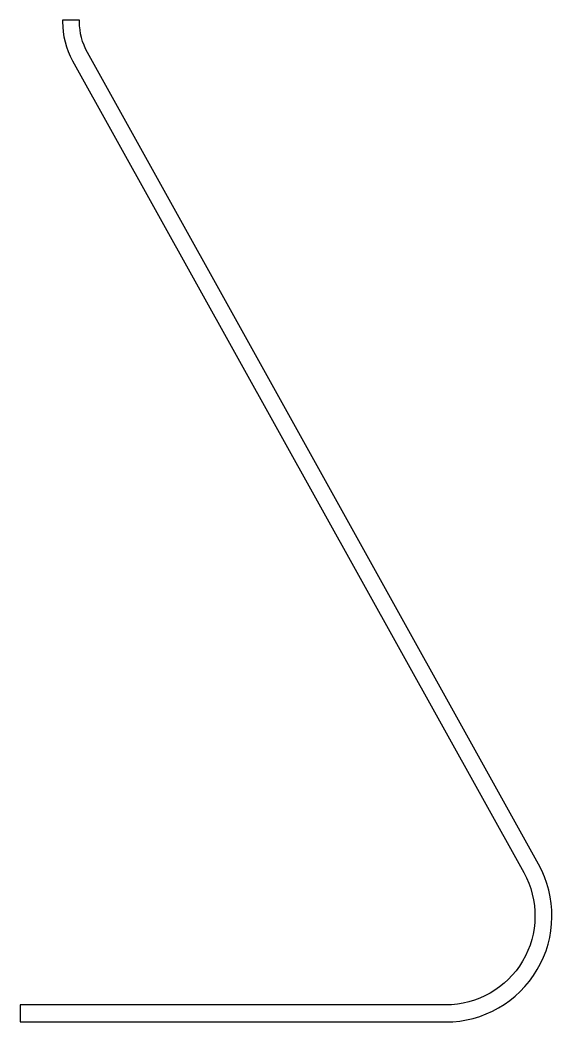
# Model space of a CAD drawing. Header units: inches. Extents: x 0 to 1.25, y 0 to 2.36.
import ezdxf

# ---------------------------------------------------------------- set-up
doc = ezdxf.new("R2010")
doc.units = ezdxf.units.IN
doc.header["$MEASUREMENT"] = 0

msp = doc.modelspace()

# ---------------------------------------------------------------- linework, layer by layer
at = {"color": 1}
msp.add_lwpolyline([(0, 0), (1.0025, 0, 0.571866), (1.2211, 0.3714), (0.1587, 2.2837, -0.12746), (0.14, 2.3558), (0.14, 2.36), (0.1, 2.36), (0.1, 2.3558, 0.12746), (0.1237, 2.2642), (1.1861, 0.352, -0.571866), (1.0025, 0.04), (0, 0.04)], format="xyb", close=True, dxfattribs=at)

doc.saveas('drawing.dxf')
